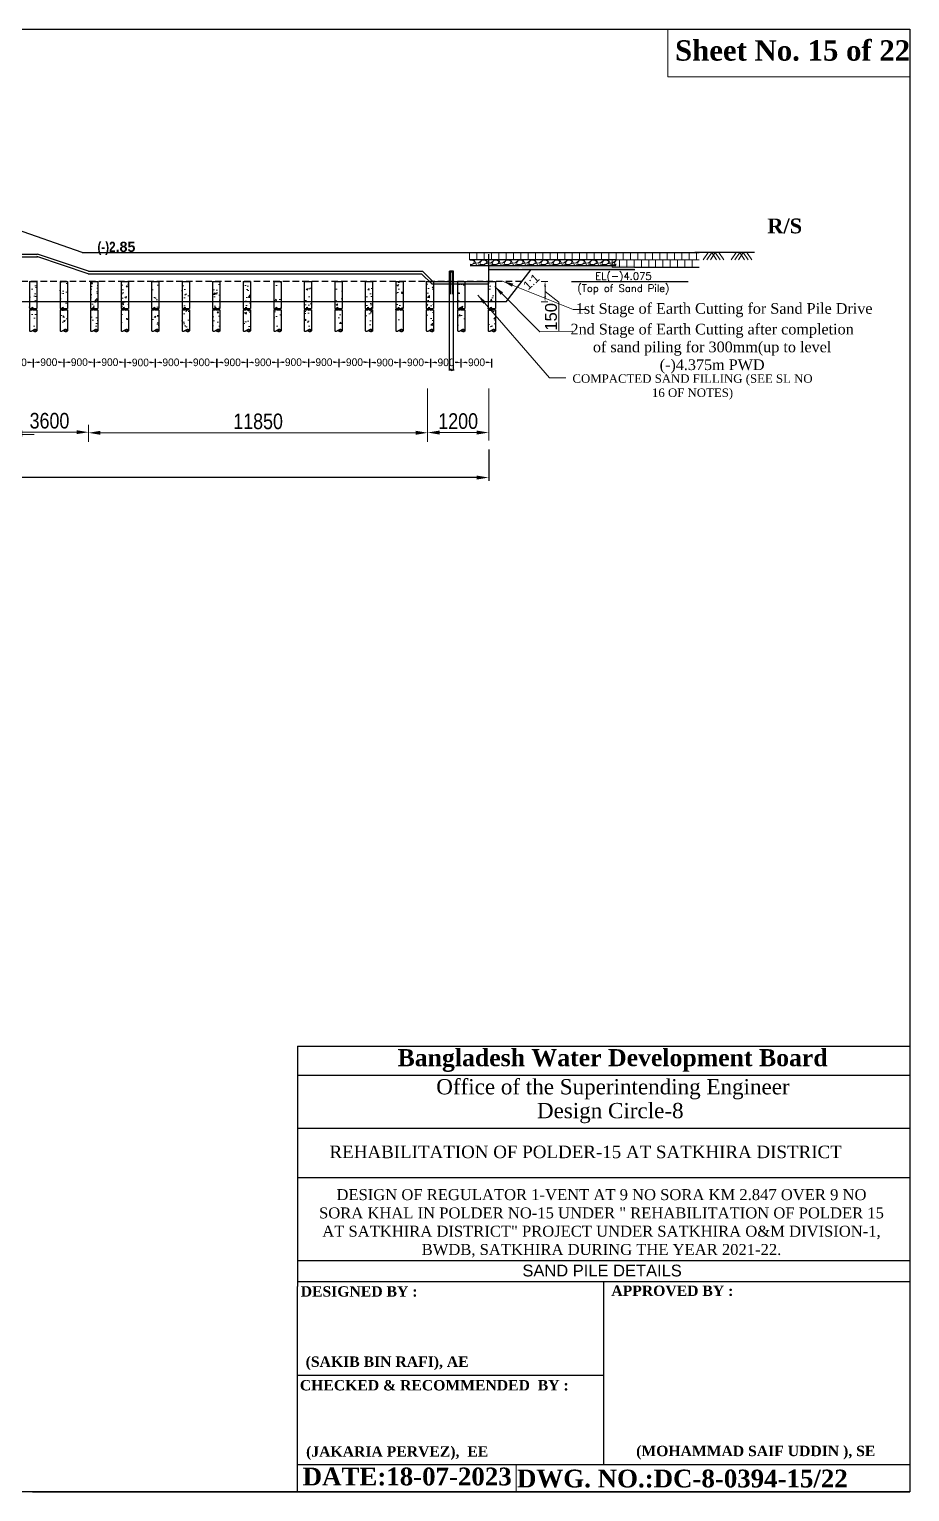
# Model space of a CAD drawing. Extents: x -426260 to 2055400, y -4304674 to -305611.
# Drawn here: x 956921 to 982882, y -1931302 to -1888158 of the extents above; entities that cross this region are included whole.
import ezdxf

# ---------------------------------------------------------------- set-up
doc = ezdxf.new("R2010")
doc.units = 0
doc.header["$LTSCALE"] = 300
doc.header["$MEASUREMENT"] = 0
doc.header["$PDMODE"] = 3
doc.linetypes.add('DASHED2', pattern=[9.525, 6.35, -3.175])
doc.layers.get('0').update_dxf_attribs({"linetype": 'CONTINUOUS'})
doc.layers.get('DEFPOINTS').update_dxf_attribs({"linetype": 'CONTINUOUS'})
for name, color, linetype, lineweight in [('Dim', 7, 'CONTINUOUS', 9), ('Dimension', 8, 'CONTINUOUS', 18), ('HATCH', 252, 'CONTINUOUS', 5), ('Left Bank Profile', 7, 'CONTINUOUS', 25), ('line2', 3, 'CONTINUOUS', 30)]:
    doc.layers.add(name, color=color, linetype=linetype, lineweight=lineweight)
for name, color, linetype in [('LINE', 7, 'CONTINUOUS'), ('P1', 7, 'CONTINUOUS'), ('TEXT', 10, 'CONTINUOUS')]:
    doc.layers.add(name, color=color, linetype=linetype)
doc.styles.add('1-2', font='arial.ttf')
doc.styles.add('Arial', font='arial.ttf')
doc.styles.add('BIG', font='ROMANT.SHX')
doc.styles.add('dimText', font='ARIALN.TTF')
doc.styles.add('text', font='ARIALN.TTF', dxfattribs={"height": 1.6})
doc.dimstyles.new('3', dxfattribs={"dimtxt": 225, "dimasz": 350, "dimexe": 100, "dimexo": 25, "dimgap": 9, "dimtad": 0, "dimdec": 0, "dimzin": 0, "dimdsep": 46, "dimtxsty": 'Standard', "dimcen": 0, "dimclrd": 5, "dimclre": 6, "dimclrt": 256, "dimadec": 0, "dimazin": 0, "dimtfac": 1, "dimtdec": 0, "dimtofl": 0, "dimtmove": 2, "dimatfit": 3, "dimfxl": 1, "dimtolj": 1, "dimtzin": 0, "dimarcsym": 0})
doc.dimstyles.new('dim_230', dxfattribs={"dimtxt": 460, "dimasz": 460, "dimexe": 230, "dimexo": 100, "dimgap": 100, "dimtad": 1, "dimdec": 0, "dimzin": 0, "dimdsep": 46, "dimtxsty": 'dimText', "dimcen": 0.09, "dimclrd": 256, "dimclre": 256, "dimclrt": 7, "dimadec": 0, "dimazin": 0, "dimtfac": 1, "dimtdec": 0, "dimtofl": 0, "dimtmove": 0, "dimatfit": 3, "dimfxl": 1, "dimtolj": 1, "dimtzin": 0, "dimlwd": -1, "dimlwe": -1, "dimarcsym": 0})

# ---------------------------------------------------------------- blocks, each defined once
blk = doc.blocks.new('*D1411')
at = {"layer": 'DEFPOINTS', "color": 0, "ltscale": 500, "transparency": 16777216}
for p in [(956347, -1899525), (956367, -1899525), (956367, -1900115)]:
    blk.add_point(p, dxfattribs=at)
at = {"layer": 'Dim', "ltscale": 500, "transparency": 16777216}
for p, q in [((956347, -1899625), (956347, -1900345)), ((956367, -1899625), (956367, -1900345)), ((955997, -1900115), (955647, -1900115)), ((956717, -1900115), (957067, -1900115))]:
    blk.add_line(p, q, dxfattribs=at)
for points in [[(955997, -1900057), (955997, -1900173), (956347, -1900115)], [(956717, -1900057), (956717, -1900173), (956367, -1900115)]]:
    blk.add_solid(points, dxfattribs=at)
at = {"layer": 'Dim', "color": 7, "ltscale": 500, "transparency": 16777216, "insert": (955407, -1900098), "char_height": 460, "attachment_point": 5, "style": 'dimText'}
blk.add_mtext('\\A1;20', dxfattribs=at)
blk = doc.blocks.new('*D1412')
at = {"layer": 'DEFPOINTS', "color": 0, "ltscale": 500, "transparency": 16777216}
for p in [(968667, -1898652), (970467, -1898652), (970467, -1900055)]:
    blk.add_point(p, dxfattribs=at)
at = {"layer": 'Dim', "ltscale": 500, "transparency": 16777216}
for p, q in [((968667, -1898752), (968667, -1900285)), ((970467, -1898752), (970467, -1900285)), ((969017, -1900055), (970117, -1900055))]:
    blk.add_line(p, q, dxfattribs=at)
for points in [[(969017, -1899997), (969017, -1900113), (968667, -1900055)], [(970117, -1899997), (970117, -1900113), (970467, -1900055)]]:
    blk.add_solid(points, dxfattribs=at)
at = {"layer": 'Dim', "color": 7, "ltscale": 500, "transparency": 16777216, "insert": (969567, -1899720), "char_height": 460, "attachment_point": 5, "style": 'dimText'}
blk.add_mtext('\\A1;1200', dxfattribs=at)
blk = doc.blocks.new('pile-X')
at = {"layer": 'Dim', "ltscale": 50}
h = blk.add_hatch(dxfattribs=at)
h.set_pattern_fill('AR-CONC', color=8, scale=100, style=0)
h.set_pattern_definition([(50, (-3010845.5, 571089.3), (717.26018, -62.75213), [75, -825]), (355, (-3010845.5, 571089.3), (-138.75133, 752.19213), [60, -660]), (100.4514, (-3010785.7, 571084.1), (578.50938, 689.43954), [63.74019, -701.14211]), (46.1842, (-3010845.5, 571289.3), (1067.24105, -165.51901), [112.5, -1237.5]), (96.6356, (-3010756.5, 571275.5), (934.6627, 974.11787), [95.6103, -1051.713]), (351.1842, (-3010845.5, 571289.3), (934.66195, 974.1186), [90, -990]), (21, (-3010745.5, 571239.3), (596.90705, -402.61889), [75, -825]), (326, (-3010745.5, 571239.3), (243.31533, 725.15005), [60, -660]), (71.4514, (-3010695.7, 571205.75), (840.22263, 322.5305), [63.74019, -701.14211]), (37.5, (-3010845.48, 571089.3), (12.159855, 332.893854), [0, -652, 0, -670, 0, -662.5]), (7.5, (-3010845.48, 571089.3), (263.069537, 394.41171), [0, -382, 0, -637, 0, -252.5]), (327.5, (-3011068.48, 571089.3), (533.822436, -22.554872), [0, -250, 0, -780, 0, -1035]), (317.5, (-3011168.48, 571089.3), (583.18617, 100.10498), [0, -325, 0, -518, 0, -735])])
h.paths.add_polyline_path([(-150, -1863), (-44, -1863), (-44, -1814), (22, -1903), (22, -1862), (150, -1862), (150, 0), (-150, 0)])
at = {"layer": 'P1', "ltscale": 50}
for points in [[(-150, 0), (-150, -1112)], [(-150, 0), (150, 0)], [(150, 0), (150, -1112)], [(-150, -1112), (-44, -1112), (-44, -1064), (22, -1152), (22, -1112), (150, -1112)], [(-150, -1161), (-29, -1161), (-29, -1113), (38, -1201), (38, -1161), (150, -1161)], [(-150, -1161), (-150, -2029)], [(150, -1161), (150, -2011)]]:
    blk.add_lwpolyline(points, dxfattribs=at)
blk.add_spline([(-150, -2029), (-115, -2047), (-72, -2042), (-23, -2010), (15, -1981), (67, -1965), (106, -1968), (132, -1982), (144, -1997), (150, -2011), (150, -2024), (123, -2061), (73, -2067), (38, -2051), (10, -2031), (-18, -2023), (-51, -2031)], degree=3, dxfattribs=at)
blk = doc.blocks.new('*D1413')
at = {"layer": 'DEFPOINTS', "color": 0, "transparency": 16777216}
for p in [(969659, -1898158), (970559, -1897985), (970559, -1898158)]:
    blk.add_point(p, dxfattribs=at)
at = {"layer": 'LINE', "color": 6, "lineweight": -2, "transparency": 16777216}
for p, q in [((969659, -1898133), (969659, -1897885)), ((970559, -1898133), (970559, -1897885))]:
    blk.add_line(p, q, dxfattribs=at)
at = {"layer": 'LINE', "color": 5, "lineweight": -2, "transparency": 16777216}
for p, q in [((969809, -1897985), (969837, -1897985)), ((970409, -1897985), (970380, -1897985))]:
    blk.add_line(p, q, dxfattribs=at)
at = {"layer": 'LINE', "color": 5, "transparency": 16777216}
for points in [[(969809, -1897960), (969809, -1898010), (969659, -1897985)], [(970409, -1897960), (970409, -1898010), (970559, -1897985)]]:
    blk.add_solid(points, dxfattribs=at)
at = {"layer": 'LINE', "transparency": 16777216, "insert": (970109, -1897985), "char_height": 225, "attachment_point": 5}
blk.add_mtext('\\A1;900', dxfattribs=at)
blk = doc.blocks.new('*D1417')
at = {"layer": 'DEFPOINTS', "color": 0, "ltscale": 500, "transparency": 16777216}
for p in [(956367, -1900031), (958667, -1900031), (958667, -1900044)]:
    blk.add_point(p, dxfattribs=at)
at = {"layer": 'Dim', "ltscale": 500, "transparency": 16777216}
for p, q in [((956717, -1900044), (958317, -1900044)), ((956367, -1900131), (956367, -1900274)), ((958667, -1900131), (958667, -1900274))]:
    blk.add_line(p, q, dxfattribs=at)
for points in [[(956717, -1899986), (956717, -1900102), (956367, -1900044)], [(958317, -1899986), (958317, -1900102), (958667, -1900044)]]:
    blk.add_solid(points, dxfattribs=at)
at = {"layer": 'Dim', "color": 7, "ltscale": 500, "transparency": 16777216, "insert": (957517, -1899709), "char_height": 460, "attachment_point": 5, "style": 'dimText'}
blk.add_mtext('\\A1;3600', dxfattribs=at)
blk = doc.blocks.new('*D1418')
at = {"layer": 'DEFPOINTS', "color": 0, "ltscale": 500, "transparency": 16777216}
for p in [(968667, -1900062), (958667, -1900427), (968667, -1900427)]:
    blk.add_point(p, dxfattribs=at)
at = {"layer": 'Dim', "ltscale": 500, "transparency": 16777216}
for p, q in [((958667, -1900327), (958667, -1899832)), ((959017, -1900062), (968317, -1900062)), ((968667, -1900327), (968667, -1899832))]:
    blk.add_line(p, q, dxfattribs=at)
for points in [[(959017, -1900004), (959017, -1900121), (958667, -1900062)], [(968317, -1900004), (968317, -1900121), (968667, -1900062)]]:
    blk.add_solid(points, dxfattribs=at)
at = {"layer": 'Dim', "color": 7, "ltscale": 500, "transparency": 16777216, "insert": (963667, -1899728), "char_height": 460, "attachment_point": 5, "style": 'dimText'}
blk.add_mtext('\\A1;11850', dxfattribs=at)
blk = doc.blocks.new('*D1443')
at = {"layer": 'DEFPOINTS', "color": 0, "transparency": 16777216}
for p in [(961547, -1898158), (962447, -1897985), (962447, -1898158)]:
    blk.add_point(p, dxfattribs=at)
at = {"layer": 'LINE', "color": 6, "lineweight": -2, "transparency": 16777216}
for p, q in [((961547, -1898133), (961547, -1897885)), ((962447, -1898133), (962447, -1897885))]:
    blk.add_line(p, q, dxfattribs=at)
at = {"layer": 'LINE', "color": 5, "lineweight": -2, "transparency": 16777216}
for p, q in [((961697, -1897985), (961726, -1897985)), ((962297, -1897985), (962269, -1897985))]:
    blk.add_line(p, q, dxfattribs=at)
at = {"layer": 'LINE', "color": 5, "transparency": 16777216}
for points in [[(961697, -1897960), (961697, -1898010), (961547, -1897985)], [(962297, -1897960), (962297, -1898010), (962447, -1897985)]]:
    blk.add_solid(points, dxfattribs=at)
at = {"layer": 'LINE', "transparency": 16777216, "insert": (961997, -1897985), "char_height": 225, "attachment_point": 5}
blk.add_mtext('\\A1;900', dxfattribs=at)
blk = doc.blocks.new('*D1444')
at = {"layer": 'DEFPOINTS', "color": 0, "transparency": 16777216}
for p in [(960647, -1897985), (960647, -1898158), (961547, -1898158)]:
    blk.add_point(p, dxfattribs=at)
at = {"layer": 'LINE', "color": 6, "lineweight": -2, "transparency": 16777216}
for p, q in [((960647, -1898133), (960647, -1897885)), ((961547, -1898133), (961547, -1897885))]:
    blk.add_line(p, q, dxfattribs=at)
at = {"layer": 'LINE', "color": 5, "lineweight": -2, "transparency": 16777216}
for p, q in [((960797, -1897985), (960826, -1897985)), ((961397, -1897985), (961369, -1897985))]:
    blk.add_line(p, q, dxfattribs=at)
at = {"layer": 'LINE', "color": 5, "transparency": 16777216}
for points in [[(960797, -1897960), (960797, -1898010), (960647, -1897985)], [(961397, -1897960), (961397, -1898010), (961547, -1897985)]]:
    blk.add_solid(points, dxfattribs=at)
at = {"layer": 'LINE', "transparency": 16777216, "insert": (961097, -1897985), "char_height": 225, "attachment_point": 5}
blk.add_mtext('\\A1;900', dxfattribs=at)
blk = doc.blocks.new('*D1445')
at = {"layer": 'DEFPOINTS', "color": 0, "transparency": 16777216}
for p in [(959747, -1897989), (959747, -1898162), (960647, -1898162)]:
    blk.add_point(p, dxfattribs=at)
at = {"layer": 'LINE', "color": 6, "lineweight": -2, "transparency": 16777216}
for p, q in [((959747, -1898137), (959747, -1897889)), ((960647, -1898137), (960647, -1897889))]:
    blk.add_line(p, q, dxfattribs=at)
at = {"layer": 'LINE', "color": 5, "lineweight": -2, "transparency": 16777216}
for p, q in [((959897, -1897989), (959926, -1897989)), ((960497, -1897989), (960469, -1897989))]:
    blk.add_line(p, q, dxfattribs=at)
at = {"layer": 'LINE', "color": 5, "transparency": 16777216}
for points in [[(959897, -1897964), (959897, -1898014), (959747, -1897989)], [(960497, -1897964), (960497, -1898014), (960647, -1897989)]]:
    blk.add_solid(points, dxfattribs=at)
at = {"layer": 'LINE', "transparency": 16777216, "insert": (960197, -1897989), "char_height": 225, "attachment_point": 5}
blk.add_mtext('\\A1;900', dxfattribs=at)
blk = doc.blocks.new('*D1446')
at = {"layer": 'DEFPOINTS', "color": 0, "transparency": 16777216}
for p in [(958847, -1897981), (958847, -1898153), (959747, -1898153)]:
    blk.add_point(p, dxfattribs=at)
at = {"layer": 'LINE', "color": 6, "lineweight": -2, "transparency": 16777216}
for p, q in [((958847, -1898128), (958847, -1897881)), ((959747, -1898128), (959747, -1897881))]:
    blk.add_line(p, q, dxfattribs=at)
at = {"layer": 'LINE', "color": 5, "lineweight": -2, "transparency": 16777216}
for p, q in [((958997, -1897981), (959026, -1897981)), ((959597, -1897981), (959569, -1897981))]:
    blk.add_line(p, q, dxfattribs=at)
at = {"layer": 'LINE', "color": 5, "transparency": 16777216}
for points in [[(958997, -1897956), (958997, -1898006), (958847, -1897981)], [(959597, -1897956), (959597, -1898006), (959747, -1897981)]]:
    blk.add_solid(points, dxfattribs=at)
at = {"layer": 'LINE', "transparency": 16777216, "insert": (959297, -1897981), "char_height": 225, "attachment_point": 5}
blk.add_mtext('\\A1;900', dxfattribs=at)
blk = doc.blocks.new('*D1447')
at = {"layer": 'DEFPOINTS', "color": 0, "transparency": 16777216}
for p in [(957947, -1897981), (957947, -1898153), (958847, -1898153)]:
    blk.add_point(p, dxfattribs=at)
at = {"layer": 'LINE', "color": 6, "lineweight": -2, "transparency": 16777216}
for p, q in [((957947, -1898128), (957947, -1897881)), ((958847, -1898128), (958847, -1897881))]:
    blk.add_line(p, q, dxfattribs=at)
at = {"layer": 'LINE', "color": 5, "lineweight": -2, "transparency": 16777216}
for p, q in [((958097, -1897981), (958126, -1897981)), ((958697, -1897981), (958669, -1897981))]:
    blk.add_line(p, q, dxfattribs=at)
at = {"layer": 'LINE', "color": 5, "transparency": 16777216}
for points in [[(958097, -1897956), (958097, -1898006), (957947, -1897981)], [(958697, -1897956), (958697, -1898006), (958847, -1897981)]]:
    blk.add_solid(points, dxfattribs=at)
at = {"layer": 'LINE', "transparency": 16777216, "insert": (958397, -1897981), "char_height": 225, "attachment_point": 5}
blk.add_mtext('\\A1;900', dxfattribs=at)
blk = doc.blocks.new('*D1448')
at = {"layer": 'DEFPOINTS', "color": 0, "transparency": 16777216}
for p in [(956147, -1897985), (956147, -1898158), (957047, -1898158)]:
    blk.add_point(p, dxfattribs=at)
at = {"layer": 'LINE', "color": 6, "lineweight": -2, "transparency": 16777216}
for p, q in [((956147, -1898133), (956147, -1897885)), ((957047, -1898133), (957047, -1897885))]:
    blk.add_line(p, q, dxfattribs=at)
at = {"layer": 'LINE', "color": 5, "lineweight": -2, "transparency": 16777216}
for p, q in [((956297, -1897985), (956326, -1897985)), ((956897, -1897985), (956869, -1897985))]:
    blk.add_line(p, q, dxfattribs=at)
at = {"layer": 'LINE', "color": 5, "transparency": 16777216}
for points in [[(956297, -1897960), (956297, -1898010), (956147, -1897985)], [(956897, -1897960), (956897, -1898010), (957047, -1897985)]]:
    blk.add_solid(points, dxfattribs=at)
at = {"layer": 'LINE', "transparency": 16777216, "insert": (956597, -1897985), "char_height": 225, "attachment_point": 5}
blk.add_mtext('\\A1;900', dxfattribs=at)
blk = doc.blocks.new('*D1449')
at = {"layer": 'DEFPOINTS', "color": 0, "transparency": 16777216}
for p in [(957047, -1897981), (957047, -1898153), (957947, -1898153)]:
    blk.add_point(p, dxfattribs=at)
at = {"layer": 'LINE', "color": 6, "lineweight": -2, "transparency": 16777216}
for p, q in [((957047, -1898128), (957047, -1897881)), ((957947, -1898128), (957947, -1897881))]:
    blk.add_line(p, q, dxfattribs=at)
at = {"layer": 'LINE', "color": 5, "lineweight": -2, "transparency": 16777216}
for p, q in [((957197, -1897981), (957226, -1897981)), ((957797, -1897981), (957769, -1897981))]:
    blk.add_line(p, q, dxfattribs=at)
at = {"layer": 'LINE', "color": 5, "transparency": 16777216}
for points in [[(957197, -1897956), (957197, -1898006), (957047, -1897981)], [(957797, -1897956), (957797, -1898006), (957947, -1897981)]]:
    blk.add_solid(points, dxfattribs=at)
at = {"layer": 'LINE', "transparency": 16777216, "insert": (957497, -1897981), "char_height": 225, "attachment_point": 5}
blk.add_mtext('\\A1;900', dxfattribs=at)
blk = doc.blocks.new('*D1451')
at = {"layer": 'DEFPOINTS', "color": 0, "transparency": 16777216}
for p in [(968759, -1898158), (969659, -1897985), (969659, -1898158)]:
    blk.add_point(p, dxfattribs=at)
at = {"layer": 'LINE', "color": 6, "lineweight": -2, "transparency": 16777216}
for p, q in [((968759, -1898133), (968759, -1897885)), ((969659, -1898133), (969659, -1897885))]:
    blk.add_line(p, q, dxfattribs=at)
at = {"layer": 'LINE', "color": 5, "lineweight": -2, "transparency": 16777216}
for p, q in [((968909, -1897985), (968937, -1897985)), ((969509, -1897985), (969480, -1897985))]:
    blk.add_line(p, q, dxfattribs=at)
at = {"layer": 'LINE', "color": 5, "transparency": 16777216}
for points in [[(968909, -1897960), (968909, -1898010), (968759, -1897985)], [(969509, -1897960), (969509, -1898010), (969659, -1897985)]]:
    blk.add_solid(points, dxfattribs=at)
at = {"layer": 'LINE', "transparency": 16777216, "insert": (969209, -1897985), "char_height": 225, "attachment_point": 5}
blk.add_mtext('\\A1;900', dxfattribs=at)
blk = doc.blocks.new('*D1452')
at = {"layer": 'DEFPOINTS', "color": 0, "transparency": 16777216}
for p in [(967859, -1897985), (967859, -1898158), (968759, -1898158)]:
    blk.add_point(p, dxfattribs=at)
at = {"layer": 'LINE', "color": 6, "lineweight": -2, "transparency": 16777216}
for p, q in [((967859, -1898133), (967859, -1897885)), ((968759, -1898133), (968759, -1897885))]:
    blk.add_line(p, q, dxfattribs=at)
at = {"layer": 'LINE', "color": 5, "lineweight": -2, "transparency": 16777216}
for p, q in [((968009, -1897985), (968037, -1897985)), ((968609, -1897985), (968580, -1897985))]:
    blk.add_line(p, q, dxfattribs=at)
at = {"layer": 'LINE', "color": 5, "transparency": 16777216}
for points in [[(968009, -1897960), (968009, -1898010), (967859, -1897985)], [(968609, -1897960), (968609, -1898010), (968759, -1897985)]]:
    blk.add_solid(points, dxfattribs=at)
at = {"layer": 'LINE', "transparency": 16777216, "insert": (968309, -1897985), "char_height": 225, "attachment_point": 5}
blk.add_mtext('\\A1;900', dxfattribs=at)
blk = doc.blocks.new('*D1453')
at = {"layer": 'DEFPOINTS', "color": 0, "transparency": 16777216}
for p in [(966959, -1897989), (966959, -1898162), (967859, -1898162)]:
    blk.add_point(p, dxfattribs=at)
at = {"layer": 'LINE', "color": 6, "lineweight": -2, "transparency": 16777216}
for p, q in [((966959, -1898137), (966959, -1897889)), ((967859, -1898137), (967859, -1897889))]:
    blk.add_line(p, q, dxfattribs=at)
at = {"layer": 'LINE', "color": 5, "lineweight": -2, "transparency": 16777216}
for p, q in [((967109, -1897989), (967137, -1897989)), ((967709, -1897989), (967680, -1897989))]:
    blk.add_line(p, q, dxfattribs=at)
at = {"layer": 'LINE', "color": 5, "transparency": 16777216}
for points in [[(967109, -1897964), (967109, -1898014), (966959, -1897989)], [(967709, -1897964), (967709, -1898014), (967859, -1897989)]]:
    blk.add_solid(points, dxfattribs=at)
at = {"layer": 'LINE', "transparency": 16777216, "insert": (967409, -1897989), "char_height": 225, "attachment_point": 5}
blk.add_mtext('\\A1;900', dxfattribs=at)
blk = doc.blocks.new('*D1454')
at = {"layer": 'DEFPOINTS', "color": 0, "transparency": 16777216}
for p in [(966059, -1897981), (966059, -1898153), (966959, -1898153)]:
    blk.add_point(p, dxfattribs=at)
at = {"layer": 'LINE', "color": 6, "lineweight": -2, "transparency": 16777216}
for p, q in [((966059, -1898128), (966059, -1897881)), ((966959, -1898128), (966959, -1897881))]:
    blk.add_line(p, q, dxfattribs=at)
at = {"layer": 'LINE', "color": 5, "lineweight": -2, "transparency": 16777216}
for p, q in [((966209, -1897981), (966237, -1897981)), ((966809, -1897981), (966780, -1897981))]:
    blk.add_line(p, q, dxfattribs=at)
at = {"layer": 'LINE', "color": 5, "transparency": 16777216}
for points in [[(966209, -1897956), (966209, -1898006), (966059, -1897981)], [(966809, -1897956), (966809, -1898006), (966959, -1897981)]]:
    blk.add_solid(points, dxfattribs=at)
at = {"layer": 'LINE', "transparency": 16777216, "insert": (966509, -1897981), "char_height": 225, "attachment_point": 5}
blk.add_mtext('\\A1;900', dxfattribs=at)
blk = doc.blocks.new('*D1455')
at = {"layer": 'DEFPOINTS', "color": 0, "transparency": 16777216}
for p in [(965159, -1897981), (965159, -1898153), (966059, -1898153)]:
    blk.add_point(p, dxfattribs=at)
at = {"layer": 'LINE', "color": 6, "lineweight": -2, "transparency": 16777216}
for p, q in [((965159, -1898128), (965159, -1897881)), ((966059, -1898128), (966059, -1897881))]:
    blk.add_line(p, q, dxfattribs=at)
at = {"layer": 'LINE', "color": 5, "lineweight": -2, "transparency": 16777216}
for p, q in [((965309, -1897981), (965337, -1897981)), ((965909, -1897981), (965880, -1897981))]:
    blk.add_line(p, q, dxfattribs=at)
at = {"layer": 'LINE', "color": 5, "transparency": 16777216}
for points in [[(965309, -1897956), (965309, -1898006), (965159, -1897981)], [(965909, -1897956), (965909, -1898006), (966059, -1897981)]]:
    blk.add_solid(points, dxfattribs=at)
at = {"layer": 'LINE', "transparency": 16777216, "insert": (965609, -1897981), "char_height": 225, "attachment_point": 5}
blk.add_mtext('\\A1;900', dxfattribs=at)
blk = doc.blocks.new('*D1456')
at = {"layer": 'DEFPOINTS', "color": 0, "transparency": 16777216}
for p in [(963359, -1897985), (963359, -1898158), (964259, -1898158)]:
    blk.add_point(p, dxfattribs=at)
at = {"layer": 'LINE', "color": 6, "lineweight": -2, "transparency": 16777216}
for p, q in [((963359, -1898133), (963359, -1897885)), ((964259, -1898133), (964259, -1897885))]:
    blk.add_line(p, q, dxfattribs=at)
at = {"layer": 'LINE', "color": 5, "lineweight": -2, "transparency": 16777216}
for p, q in [((963509, -1897985), (963537, -1897985)), ((964109, -1897985), (964080, -1897985))]:
    blk.add_line(p, q, dxfattribs=at)
at = {"layer": 'LINE', "color": 5, "transparency": 16777216}
for points in [[(963509, -1897960), (963509, -1898010), (963359, -1897985)], [(964109, -1897960), (964109, -1898010), (964259, -1897985)]]:
    blk.add_solid(points, dxfattribs=at)
at = {"layer": 'LINE', "transparency": 16777216, "insert": (963809, -1897985), "char_height": 225, "attachment_point": 5}
blk.add_mtext('\\A1;900', dxfattribs=at)
blk = doc.blocks.new('*D1457')
at = {"layer": 'DEFPOINTS', "color": 0, "transparency": 16777216}
for p in [(964259, -1897981), (964259, -1898153), (965159, -1898153)]:
    blk.add_point(p, dxfattribs=at)
at = {"layer": 'LINE', "color": 6, "lineweight": -2, "transparency": 16777216}
for p, q in [((964259, -1898128), (964259, -1897881)), ((965159, -1898128), (965159, -1897881))]:
    blk.add_line(p, q, dxfattribs=at)
at = {"layer": 'LINE', "color": 5, "lineweight": -2, "transparency": 16777216}
for p, q in [((964409, -1897981), (964437, -1897981)), ((965009, -1897981), (964980, -1897981))]:
    blk.add_line(p, q, dxfattribs=at)
at = {"layer": 'LINE', "color": 5, "transparency": 16777216}
for points in [[(964409, -1897956), (964409, -1898006), (964259, -1897981)], [(965009, -1897956), (965009, -1898006), (965159, -1897981)]]:
    blk.add_solid(points, dxfattribs=at)
at = {"layer": 'LINE', "transparency": 16777216, "insert": (964709, -1897981), "char_height": 225, "attachment_point": 5}
blk.add_mtext('\\A1;900', dxfattribs=at)
blk = doc.blocks.new('*D1458')
at = {"layer": 'DEFPOINTS', "color": 0, "transparency": 16777216}
for p in [(962459, -1898158), (963359, -1897985), (963359, -1898158)]:
    blk.add_point(p, dxfattribs=at)
at = {"layer": 'LINE', "color": 6, "lineweight": -2, "transparency": 16777216}
for p, q in [((962459, -1898133), (962459, -1897885)), ((963359, -1898133), (963359, -1897885))]:
    blk.add_line(p, q, dxfattribs=at)
at = {"layer": 'LINE', "color": 5, "lineweight": -2, "transparency": 16777216}
for p, q in [((962609, -1897985), (962637, -1897985)), ((963209, -1897985), (963180, -1897985))]:
    blk.add_line(p, q, dxfattribs=at)
at = {"layer": 'LINE', "color": 5, "transparency": 16777216}
for points in [[(962609, -1897960), (962609, -1898010), (962459, -1897985)], [(963209, -1897960), (963209, -1898010), (963359, -1897985)]]:
    blk.add_solid(points, dxfattribs=at)
at = {"layer": 'LINE', "transparency": 16777216, "insert": (962909, -1897985), "char_height": 225, "attachment_point": 5}
blk.add_mtext('\\A1;900', dxfattribs=at)

msp = doc.modelspace()

# ---------------------------------------------------------------- hatches: boundary and pattern name
at = {"layer": 'Dim', "ltscale": 500}
h = msp.add_hatch(dxfattribs=at)
h.set_pattern_fill('GRAVEL', color=8, scale=360)
h.set_pattern_definition([(228.012788, (916668.043, -1932217.344), (-2880, -3240), [48.433, -4794.8717]), (184.96974, (916635.643, -1932253.344), (4320, 360), [83.1125, -8228.1329]), (132.510447, (916552.843, -1932260.544), (3600, -3960), [58.6037, -5801.7717]), (267.27369, (916412.443, -1932350.544), (360, 7200), [75.6857, -7492.8809]), (292.833654, (916408.843, -1932426.144), (-1800, 4320), [74.2158, -7347.3743]), (357.27369, (916437.643, -1932494.544), (-7200, 360), [75.6857, -7492.8809]), (37.69424, (916513.243, -1932498.144), (-4680, -3600), [100.0904, -9908.9455]), (72.255328, (916592.443, -1932436.944), (2520, 7920), [94.4957, -9355.0757]), (121.429566, (916621.243, -1932346.944), (-2880, 4680), [75.942, -7518.2663]), (175.23636, (916581.643, -1932282.144), (3960, -360), [86.6995, -4248.2745]), (222.397438, (916495.243, -1932274.944), (-4320, -3960), [112.1213, -11100.015]), (138.814075, (916768.843, -1932354.144), (-2520, 2160), [38.2684, -3788.5841]), (171.469234, (916740.043, -1932328.944), (4680, -720), [72.8053, -7207.7441]), (225, (916668.04, -1932318.14), (-4e-14, -360), [50.9116, -458.2053]), (203.19859, (916642.843, -1932274.944), (1800, 720), [27.4169, -2714.2614]), (291.80141, (916617.64, -1932285.744), (-360, 1080), [38.773, -1899.8863]), (30.96376, (916632.043, -1932321.744), (1080, 720), [62.9744, -2036.1682]), (161.56505, (916686.04, -1932289.34), (720, -360), [45.5368, -1092.8832]), (16.38954, (916408.843, -1932285.744), (3600, 1080), [63.792, -6315.4243]), (70.346176, (916470.043, -1932267.744), (-1440, -3960), [53.518, -5298.2668]), (293.19859, (916686.043, -1932217.344), (-720, 1800), [54.8334, -2686.845]), (343.61046, (916707.643, -1932267.744), (-3600, 1080), [63.792, -6315.4243]), (339.443955, (916408.843, -1932508.944), (-1800, 720), [61.5168, -3014.3245]), (294.77514, (916466.443, -1932530.544), (-1800, 3960), [51.544, -5102.8715]), (66.80141, (916689.643, -1932577.344), (720, 1800), [54.8334, -2686.845]), (17.354025, (916711.243, -1932526.944), (-4680, -1440), [60.3472, -5974.3525]), (69.443955, (916513.243, -1932577.344), (-720, -1800), [30.7584, -3045.083]), (101.30993, (916668.04, -1932577.344), (-360, 1440), [18.3564, -1817.2906]), (165.96376, (916664.44, -1932559.34), (1080, -360), [74.2158, -1410.1022]), (186.009006, (916592.443, -1932541.344), (3600, 360), [68.778, -6809.0123]), (303.69007, (916632.04, -1932354.14), (-360, 720), [51.92, -1246.0785]), (353.157227, (916660.843, -1932397.344), (6120, -720), [90.6458, -8973.9225]), (60.945396, (916750.843, -1932408.144), (-1440, -2520), [37.0642, -3669.3627]), (90, (916768.84, -1932375.74), (-360, 360), [21.6, -338.4]), (120.256437, (916585.243, -1932530.544), (1440, -2520), [50.0126, -4951.2672]), (48.012788, (916560.043, -1932487.344), (2880, 3240), [96.866, -4746.4387]), (0, (916624.84, -1932415.34), (360, 360), [93.6, -266.4]), (325.304846, (916718.443, -1932415.344), (3600, -2520), [56.921, -5635.1787]), (254.0546, (916765.243, -1932447.744), (-360, -1440), [52.4167, -2568.4228]), (207.645975, (916750.843, -1932498.144), (-6840, -3600), [85.3434, -8449.0107]), (175.426079, (916675.243, -1932537.744), (-4680, 360), [90.2876, -8938.4664])])
h.paths.add_polyline_path([(969916.9, -1894962.3), (969917.1, -1895130.9), (974222.4, -1895130.9), (974222.4, -1894962), (972963, -1894962), (972747, -1894962), (972531, -1894962), (972315, -1894962)])
h = msp.add_hatch(dxfattribs=at)
h.set_pattern_fill('AR-SAND', color=8, scale=43.2)
h.set_pattern_definition([(37.5, (705688.934, -1965171.04), (-2.721313, 83.238787), [0, -65.664, 0, -73.44, 0, -70.2]), (7.5, (705688.93, -1965171.04), (76.454354, 121.91671), [0, -35.424, 0, -59.184, 0, -22.68]), (327.5, (705635.8, -1965171.04), (134.530928, 0.244471), [0, -21.6, 0, -77.76, 0, -101.52]), (317.5, (705635.8, -1965171.04), (129.86467, 37.915584), [0, -10.8, 0, -50.976, 0, -58.32])])
h.paths.add_polyline_path([(973101.4, -1895130.9), (972239.8, -1895130.9), (972239.8, -1895181.7), (972239.8, -1895249.9), (973101.4, -1895249.8)])
h.paths.add_polyline_path([(974772.4, -1895130.9), (973101.4, -1895130.9), (973101.4, -1895249.8), (974630.9, -1895249.8), (974630.9, -1895249.8), (974772.4, -1895249.8)])
edge = h.paths.add_edge_path()
edge.add_line((970467, -1895132.4), (970467.1, -1895250))
edge.add_line((970467.1, -1895250), (971391.9, -1895249.9))
edge.add_arc((971406.7, -1895217), 36, 90, 245.82124, ccw=False)
edge.add_arc((971406.7, -1895217), 36, -65.82094, 90, ccw=False)
edge.add_line((971421.4, -1895249.9), (972239.8, -1895249.9))
edge.add_line((972239.8, -1895249.9), (972239.8, -1895181.7))
edge.add_line((972239.8, -1895181.7), (972239.8, -1895130.9))
edge.add_line((972239.8, -1895130.9), (970467, -1895132.4))
h.paths.add_polyline_path([(970467.3, -1895249.9), (970467.3, -1895214.2), (970467.2, -1895132.5), (970466.8, -1895132.5), (970466.8, -1895249.9)])
at = {"layer": 'HATCH', "ltscale": 10}
h = msp.add_hatch(dxfattribs=at)
h.set_pattern_fill('ANSI31', color=256, scale=375, angle=45, style=0)
h.set_pattern_definition([(90, (952704.63, -1886271.394), (-46.875, 7e-15), [])])
h.paths.add_polyline_path([(969306.8, -1895970.9), (969351, -1895970.9), (969351, -1895957.4), (969379.1, -1895983.4), (969379.1, -1895970.9), (969426.8, -1895970.9), (969426.8, -1895320.1), (969306.8, -1895320.1)])

# ---------------------------------------------------------------- linework, layer by layer
at = {"color": 7}
for points in [[(969916.8, -1894746), (974222.4, -1894746)], [(974221, -1894746), (976675.5, -1894745.9)], [(974222.4, -1894962), (969916.8, -1894962)]]:
    msp.add_lwpolyline(points, dxfattribs=at)
at = {"layer": 'Dim', "color": 8, "linetype": 'Continuous', "ltscale": 500}
for p, q in [((970467.3, -1895263.5), (970467.3, -1895263.5)), ((970467.3, -1895541.2), (970467.3, -1895541.2))]:
    msp.add_line(p, q, dxfattribs=at)
at = {"layer": 'Dim', "color": 5, "ltscale": 500}
for p, q in [((972017.2, -1895594.6), (972209.3, -1895594.6)), ((972129.3, -1895754.6), (972129.3, -1896034.6)), ((972129.3, -1895894.6), (972533.6, -1896204.9)), ((972012.1, -1896194.6), (972209.3, -1896194.6)), ((972533.6, -1896204.9), (972533.6, -1897078.9))]:
    msp.add_line(p, q, dxfattribs=at)
at = {"layer": 'Dim', "ltscale": 500}
for points in [[(970118.2, -1894962.2), (969902.2, -1894962.2), (969902.2, -1894746.2), (970118.3, -1894746.2)], [(970334.3, -1894962.2), (970118.3, -1894962.2), (970118.3, -1894746.2), (970334.3, -1894746.2)], [(970550.3, -1894962.2), (970334.3, -1894962.2), (970334.3, -1894746.2), (970550.3, -1894746.2)], [(970766.3, -1894962.2), (970550.3, -1894962.2), (970550.3, -1894746.2), (970766.3, -1894746.2)], [(971198.3, -1894962.2), (970982.3, -1894962.2), (970982.3, -1894746.2), (971198.3, -1894746.2)], [(971414.3, -1894962.2), (971198.3, -1894962.2), (971198.3, -1894746.2), (971414.3, -1894746.2)], [(971630.3, -1894962.2), (971414.3, -1894962.2), (971414.3, -1894746.2), (971630.3, -1894746.2)], [(971846.3, -1894962.2), (971630.3, -1894962.2), (971630.3, -1894746.2), (971846.3, -1894746.2)], [(972278.3, -1894962.1), (972062.3, -1894962.1), (972062.3, -1894746.1), (972278.3, -1894746.1)], [(972494.3, -1894962.1), (972278.3, -1894962.1), (972278.3, -1894746.1), (972494.3, -1894746.1)], [(972710.3, -1894962.1), (972494.3, -1894962.1), (972494.3, -1894746.1), (972710.4, -1894746.1)], [(972926.4, -1894962.1), (972710.4, -1894962.1), (972710.4, -1894746.1), (972926.4, -1894746.1)], [(973358.4, -1894962), (973142.4, -1894962), (973142.4, -1894746), (973358.4, -1894746)], [(973574.4, -1894962), (973358.4, -1894962), (973358.4, -1894746), (973574.4, -1894746)], [(973790.4, -1894962), (973574.4, -1894962), (973574.4, -1894746), (973790.4, -1894746)], [(974006.4, -1894962), (973790.4, -1894962), (973790.4, -1894746), (974006.4, -1894746)], [(974221, -1894962), (974437, -1894962), (974437, -1894746), (974221, -1894746)], [(974437, -1894962), (974653, -1894962), (974653, -1894746), (974437, -1894746)], [(974653, -1894962), (974869, -1894962), (974869, -1894746), (974653, -1894746)], [(974869, -1894962), (975085, -1894962), (975085, -1894746), (974869, -1894746)], [(975085, -1894962), (975301, -1894962), (975301, -1894746), (975085, -1894746)], [(975517, -1894962), (975301, -1894962), (975301, -1894746), (975517, -1894746)], [(975517, -1894962), (975733, -1894962), (975733, -1894746), (975517, -1894746)], [(975949, -1894962), (975733, -1894962), (975733, -1894746), (975949, -1894746)], [(975949, -1894962), (976165, -1894962), (976165, -1894746), (975949, -1894746)], [(976598.5, -1894962), (976382.5, -1894962), (976382.5, -1894746), (976598.5, -1894746)], [(974110.7, -1894962), (974326.7, -1894962), (974326.7, -1895178), (974110.7, -1895178)], [(974326.7, -1894962), (974542.7, -1894962), (974542.7, -1895178), (974326.7, -1895178)], [(974542.7, -1894962), (974758.7, -1894962), (974758.7, -1895178), (974542.7, -1895178)], [(974758.8, -1894962), (974974.8, -1894962), (974974.8, -1895178), (974758.7, -1895178)], [(974974.8, -1894962), (975190.8, -1894962), (975190.8, -1895178), (974974.8, -1895178)], [(975601.6, -1894962), (975385.6, -1894962), (975385.6, -1895178), (975601.6, -1895178)], [(975819, -1894962), (976035, -1894962), (976035, -1895178), (975819, -1895178)], [(976251, -1894962), (976035, -1894962), (976035, -1895178), (976251, -1895178)], [(976251, -1894962), (976467, -1894962), (976467, -1895178), (976251, -1895178)]]:
    msp.add_lwpolyline(points, close=True, dxfattribs=at)
msp.add_lwpolyline([(976675.5, -1894746), (976598.5, -1894746), (976598.5, -1894962), (976675.5, -1894962)], dxfattribs=at)
for centre, radius, start, end in [((957084.7, -1897187.7), 156.5, 67.92228, 123.22794), ((957059.4, -1896928.8), 141.5, 244.69047, 306.45975), ((957984.7, -1897187.7), 156.5, 67.92228, 123.22794), ((957959.4, -1896928.8), 141.5, 244.69047, 306.45975), ((958884.7, -1897187.7), 156.5, 67.92228, 123.22794), ((958859.4, -1896928.8), 141.5, 244.69047, 306.45975), ((959784.7, -1897187.7), 156.5, 67.92228, 123.22794), ((959759.4, -1896928.8), 141.5, 244.69047, 306.45975), ((960684.7, -1897187.7), 156.5, 67.92228, 123.22794), ((960659.4, -1896928.8), 141.5, 244.69047, 306.45975), ((961584.7, -1897187.7), 156.5, 67.92228, 123.22794), ((961559.4, -1896928.8), 141.5, 244.69047, 306.45975), ((962484.7, -1897187.7), 156.5, 67.92228, 123.22794), ((962459.4, -1896928.8), 141.5, 244.69047, 306.45975), ((963384.7, -1897187.7), 156.5, 67.92228, 123.22794), ((963359.4, -1896928.8), 141.5, 244.69047, 306.45975), ((964284.7, -1897187.7), 156.5, 67.92228, 123.22794), ((964259.4, -1896928.8), 141.5, 244.69047, 306.45975), ((965184.7, -1897187.7), 156.5, 67.92228, 123.22794), ((965159.4, -1896928.8), 141.5, 244.69047, 306.45975), ((966084.7, -1897187.7), 156.5, 67.92228, 123.22794), ((966059.4, -1896928.8), 141.5, 244.69047, 306.45975), ((966984.7, -1897187.7), 156.5, 67.92228, 123.22794), ((966959.4, -1896928.8), 141.5, 244.69047, 306.45975), ((967884.7, -1897187.7), 156.5, 67.92228, 123.22794), ((967859.4, -1896928.8), 141.5, 244.69047, 306.45975), ((968784.7, -1897187.7), 156.5, 67.92228, 123.22794), ((968759.4, -1896928.8), 141.5, 244.69047, 306.45975), ((969708.5, -1897187.7), 156.5, 67.92228, 123.22794), ((969683.2, -1896928.8), 141.5, 244.69047, 306.45975), ((970608.8, -1897187.7), 156.5, 67.92228, 123.22794), ((970583.6, -1896928.8), 141.5, 244.69047, 306.45975)]:
    msp.add_arc(centre, radius, start, end, dxfattribs=at)
at = {"layer": 'Dim', "color": 5, "ltscale": 500}
for points in [[(972102.6, -1895754.6), (972156, -1895754.6), (972129.3, -1895594.6)], [(972102.6, -1896034.6), (972156, -1896034.6), (972129.3, -1896194.6)]]:
    msp.add_solid(points, dxfattribs=at)
at = {"layer": 'HATCH', "color": 3, "lineweight": 15}
for points in [[(976936.1, -1894746.1), (976792.3, -1894961.8)], [(977041.9, -1894746.1), (976898.2, -1894961.8)], [(977147.8, -1894746.1), (977004.1, -1894961.8)], [(977041.9, -1894746.1), (977185.8, -1894961.8)], [(977147.8, -1894746.1), (977291.7, -1894961.8)], [(977253.7, -1894746.1), (977397.6, -1894961.8)], [(977763.2, -1894746.1), (977619.5, -1894961.8)], [(977869.1, -1894746.1), (977725.4, -1894961.8)], [(977975, -1894746.1), (977831.2, -1894961.8)], [(977869.1, -1894746.1), (978013, -1894961.8)], [(977975, -1894746.1), (978118.9, -1894961.8)], [(978080.9, -1894746.1), (978224.7, -1894961.8)]]:
    msp.add_lwpolyline(points, dxfattribs=at)
at = {"layer": 'Left Bank Profile'}
msp.add_lwpolyline([(957017.5, -1931301.8), (982881.7, -1931301.8)], dxfattribs=at)
msp.add_lwpolyline([(957017.5, -1931301.8), (982881.7, -1931301.8)], dxfattribs=at)
at = {"layer": 'LINE'}
for p, q in [((958485.3, -1894746.2), (956346.8, -1893995.5)), ((956346.8, -1894794.6), (957166.8, -1894794.6)), ((956346.8, -1894869.6), (957166.8, -1894869.6)), ((958654.6, -1895369.6), (957143.1, -1894865.8)), ((958666.8, -1895294.6), (957166.8, -1894794.6)), ((958485.3, -1894746.2), (969916.8, -1894746.2)), ((970466.8, -1895669.6), (970466.8, -1894794.6)), ((958666.8, -1895294.6), (968516.8, -1895294.6)), ((968516.8, -1895294.6), (968816.8, -1895594.6)), ((969306.8, -1898207.8), (969306.8, -1895294.6)), ((969426.8, -1895294.6), (969306.8, -1895294.6)), ((969426.8, -1895319.6), (969306.8, -1895319.6)), ((969426.8, -1898207.8), (969426.8, -1895294.6)), ((958654.6, -1895369.6), (968485.7, -1895369.6)), ((968485.7, -1895369.6), (968785.7, -1895669.6)), ((968785.7, -1895669.6), (970466.8, -1895669.6)), ((968816.8, -1895594.6), (970466.8, -1895594.6)), ((969306.8, -1895930.6), (969306.8, -1895444.6)), ((969306.8, -1895880.6), (969306.8, -1895444.6)), ((972912, -1895594.6), (975260.7, -1895594.6)), ((973147.4, -1895594.6), (976345.4, -1895600.9)), ((970978.7, -1896194.6), (931677.9, -1896194.6)), ((964827.3, -1918154.9), (982881.7, -1918154.9)), ((964827.3, -1918154.9), (964827.3, -1925242.9)), ((964827.3, -1919010.9), (982881.7, -1919010.9)), ((964827.3, -1920574.3), (982881.7, -1920574.3)), ((964827.3, -1922034.9), (982881.7, -1922034.9)), ((964827.3, -1924479.2), (982881.7, -1924479.2)), ((964827.3, -1925099.4), (982881.7, -1925099.4)), ((964827.3, -1931301.8), (964827.3, -1925242.9)), ((973854.5, -1925099.4), (973854.5, -1930500.6)), ((964827.3, -1927864.8), (973854.5, -1927864.8)), ((964827.3, -1930500.6), (982881.7, -1930500.6)), ((968214.8, -1930500.6), (982881.7, -1930500.6)), ((968214.8, -1930500.6), (982881.7, -1930500.6)), ((968214.8, -1930500.6), (982881.7, -1930500.6))]:
    msp.add_line(p, q, dxfattribs=at)
at = {"layer": 'LINE', "ltscale": 500}
for p, q in [((970467.3, -1895249.9), (974772.4, -1895249.8)), ((974771, -1895178), (976675.5, -1895178))]:
    msp.add_line(p, q, dxfattribs=at)
at = {"layer": 'LINE', "linetype": 'DASHED2', "ltscale": 0.1}
msp.add_line((971448.1, -1895594.6), (931077.9, -1895594.6), dxfattribs=at)
at = {"layer": 'LINE', "color": 6, "ltscale": 0.5}
msp.add_line((970466.8, -1900558.1), (970466.8, -1901483.1), dxfattribs=at)
at = {"layer": 'LINE', "color": 5, "ltscale": 0.5}
msp.add_line((970116.8, -1901383.1), (948821.5, -1901383.1), dxfattribs=at)
at = {"layer": 'LINE', "color": 7, "lineweight": 9}
for p, q in [((971280.1, -1930500.6), (971280.1, -1931301.8)), ((982881.7, -1931301.8), (965428.1, -1931301.8)), ((979157.1, -1931301.8), (980377.7, -1931301.8))]:
    msp.add_line(p, q, dxfattribs=at)
at = {"layer": 'LINE'}
msp.add_lwpolyline([(982881.7, -1931301.8), (921869.7, -1931301.8), (921869.7, -1888157.6), (982881.7, -1888157.6)], close=True, dxfattribs=at)
at = {"layer": 'LINE', "lineweight": 9}
msp.add_lwpolyline([(982881.7, -1888157.6), (975747.6, -1888157.6), (975747.6, -1889557), (982881.7, -1889557)], close=True, dxfattribs=at)
at = {"layer": 'LINE', "ltscale": 500, "const_width": 36}
msp.add_lwpolyline([(974222.4, -1895130.9), (969917.1, -1895130.9)], dxfattribs=at)
at = {"layer": 'LINE', "ltscale": 500}
msp.add_lwpolyline([(970978.7, -1896194.6), (971717.8, -1895249.9)], dxfattribs=at)
at = {"layer": 'LINE'}
msp.add_lwpolyline([(969292.5, -1898205.3), (969355.5, -1898205.3), (969355.5, -1898176.8), (969383.5, -1898232.2), (969383.5, -1898205.3), (969449.9, -1898205.3)], dxfattribs=at)
at = {"layer": 'LINE', "color": 5, "ltscale": 0.5}
msp.add_solid([(970116.8, -1901324.8), (970116.8, -1901441.5), (970466.8, -1901383.1)], dxfattribs=at)
at = {"layer": 'line2', "color": 1}
msp.add_lwpolyline([(978304.5, -1894746.1), (976547.3, -1894746.1)], dxfattribs=at)

# ---------------------------------------------------------------- block references
at = {"layer": 'HATCH', "color": 5, "xscale": 0.7199999999720603, "yscale": 0.720000000204891, "zscale": 0.7200000000000001}
for p in [(957035.5, -1895594.6), (957935.5, -1895594.6), (958835.5, -1895594.6), (959735.5, -1895594.6), (960635.5, -1895594.6), (961535.5, -1895594.6), (962435.5, -1895594.6), (963335.5, -1895594.6), (964235.5, -1895594.6), (965135.5, -1895594.6), (966035.5, -1895594.6), (966935.5, -1895594.6), (967835.5, -1895594.6), (968735.5, -1895594.6), (969659.3, -1895594.6), (970559.6, -1895594.6)]:
    msp.add_blockref('pile-X', p, dxfattribs=at)

# ---------------------------------------------------------------- texts
at = {"layer": 'Dim', "color": 7, "ltscale": 500, "insert": (972304.9, -1896641.9), "char_height": 350, "attachment_point": 5, "rotation": 90, "style": 'Arial'}
msp.add_mtext('\\A1;150', dxfattribs=at)
at = {"layer": 'Dimension', "color": 1, "lineweight": 13, "ltscale": 2, "insert": (979194.3, -1893962.9), "char_height": 437.4, "attachment_point": 5, "style": '1-2'}
msp.add_mtext('{\\fTimes New Roman|b1|i0|c0|p18;R/S}', dxfattribs=at)
at = {"layer": 'LINE'}
msp.add_text('1:1', height=259.2, rotation=42.26822, dxfattribs=at).set_placement((971631.5, -1895863.1))
at = {"layer": 'LINE', "color": 7, "lineweight": 9}
for s, insert, char_height, width, attachment_point in [('{\\fTimes New Roman|b1|i0|c0|p18;Sheet No. 15 of 22}', (975962.6, -1888482.8), 600.804, 21580.676, 1), ('{\\fTimes New Roman|b1|i0|c0|p18;Bangladesh Water Development Board}', (967780.2, -1918244.2), 502.99, 18067.244, 1), ('{\\fTimes New Roman|b0|i0|c0|p18;Office of the Superintending Engineer}', (968920.2, -1919128.6), 450.128, 16168.45, 1), ('{\\fTimes New Roman|b0|i0|c0|p18;Design Circle-8}', (971889.4, -1919832.5), 450.128, 16168.45, 1), ('{\\fTimes New Roman Greek|b0|i0|c0|p18;\\C256;REHABILITATION OF POLDER-15 AT SATKHIRA DISTRICT}', (973326.2, -1921466.4), 370, 22564.099, 8), ('{\\fTimes New Roman Greek|b0|i0|c0|p18;\\C256;DESIGN OF REGULATOR 1-VENT AT 9 NO SORA KM 2.847 OVER 9 NO SORA KHAL IN POLDER NO-15 UNDER " REHABILITATION OF POLDER 15 AT SATKHIRA DISTRICT" PROJECT UNDER SATKHIRA O&M DIVISION-1, BWDB, SATKHIRA DURING THE YEAR 2021-22.}', (973792.4, -1924392.9), 323.606, 16914.447, 8), ('{\\fArial|b0|i0|c0|p34;\\C0;SAND PILE DETAILS}', (973810.4, -1924955.2), 347.949, 17588.635, 8)]:
    msp.add_mtext(s, dxfattribs=dict(at, insert=insert, char_height=char_height, width=width, attachment_point=attachment_point))
at = {"layer": 'LINE', "attachment_point": 8, "style": 'BIG'}
for s, insert, char_height, width in [('EL(-)4.075\\P(Top of Sand Pile)', (974439.3, -1895979.6), 216, 37795.776), ('{\\fTimes New Roman|b0|i0|c0|p18;1st Stage of Earth Cutting for Sand Pile Drive}', (977410.2, -1896655.6), 315, 28633.164), ('{\\fTimes New Roman|b0|i0|c0|p18;2nd Stage of Earth Cutting after completion of sand piling for 300mm(up to level (-)4.375m PWD }', (977055.2, -1898314), 315, 8437.376), ('{\\fTimes New Roman|b0|i0|c0|p18;COMPACTED SAND FILLING (SEE SL NO 16 OF NOTES)}', (976477, -1899085.9), 250, 7479.81)]:
    msp.add_mtext(s, dxfattribs=dict(at, insert=insert, char_height=char_height, width=width))
at = {"layer": 'LINE', "color": 7, "lineweight": 9, "attachment_point": 1}
for s, insert, char_height in [('{\\fTimes New Roman|b1|i0|c0|p18;DESIGNED BY :}', (964924.2, -1925239.5), 306.209), ('{\\fTimes New Roman|b1|i0|c0|p18;APPROVED BY :}', (974083.3, -1925219.7), 306.209), ('{\\fTimes New Roman|b1|i0|c0|p18;\\C0;(SAKIB BIN RAFI), AE}', (965070.3, -1927310.6), 306.209), ('{\\fTimes New Roman|b1|i0|c0|p18;CHECKED & RECOMMENDED  BY :}', (964899, -1928006.8), 306.209), ('{\\fTimes New Roman|b1|i0|c0|p18;\\C0;(JAKARIA PERVEZ),  EE }', (965083.3, -1929960.8), 306.209), ('{\\fTimes New Roman|b1|i0|c0|p18;\\C0;(MOHAMMAD SAIF UDDIN ), SE}', (974814.5, -1929945.4), 306.209), ('{\\fTimes New Roman|b1|i0|c0|p18;DATE:18-07-2023}', (964982.5, -1930589.9), 524.667), ('{\\fTimes New Roman|b0|i0|c0|p18; \\fTimes New Roman|b1|i0|c0|p18;DWG. NO.:DC-8-0394-15/22}', (971104.7, -1930649.4), 524.667)]:
    msp.add_mtext(s, dxfattribs=dict(at, insert=insert, char_height=char_height))
at = {"layer": 'TEXT', "color": 2, "insert": (960048.6, -1894425.3, 0), "char_height": 300, "width": 2203.973, "attachment_point": 3, "style": 'text'}
msp.add_mtext('{\\fArial Narrow|b1|i0|c0|p34;\\C6;(-)2\\fArial|b1|i0|c0|p34;.85}', dxfattribs=at)

# ---------------------------------------------------------------- dimensions: what is measured, and where the dimension line sits
at = {"layer": 'Dim', "ltscale": 500}
for base, p1, p2, text, picture, middle in [((970466.8, -1900055), (968666.8, -1898652.3), (970466.8, -1898652.3), '1200', '*D1412', (969566.8, -1899720.1)), ((958666.8, -1900044.1), (956366.8, -1900030.6), (958666.8, -1900030.6), '3600', '*D1417', (957516.8, -1899709.3)), ((968666.8, -1900062.4), (958666.8, -1900427.4), (968666.8, -1900427.4), '11850', '*D1418', (963666.8, -1899727.6))]:
    dim = msp.add_linear_dim(base=base, p1=p1, p2=p2, text=text, dimstyle='dim_230', override={"dimasz": 350, "dimsah": 1, "dimtmove": 2}, dxfattribs=at)
    dim.commit()
    dim.dimension.update_dxf_attribs({"geometry": picture, "text_midpoint": middle})
dim = msp.add_linear_dim(base=(956366.8, -1900115.1), p1=(956346.8, -1899525.4), p2=(956366.8, -1899525.4), dimstyle='dim_230', override={"dimasz": 350, "dimsah": 1, "dimtmove": 2}, dxfattribs=at)
dim.commit()
dim.dimension.update_dxf_attribs({"geometry": '*D1411', "text_midpoint": (955407.4, -1900097.6), "dimtype": 160})
at = {"layer": 'LINE'}
for base, p1, p2, picture, middle in [((956147.1, -1897985), (957047.1, -1898157.8), (956147.1, -1898157.8), '*D1448', (956597.1, -1897985)), ((957047.1, -1897980.7), (957947.1, -1898153.5), (957047.1, -1898153.5), '*D1449', (957497.1, -1897980.7)), ((957947.1, -1897980.7), (958847.1, -1898153.5), (957947.1, -1898153.5), '*D1447', (958397.1, -1897980.7)), ((958847.1, -1897980.7), (959747.1, -1898153.5), (958847.1, -1898153.5), '*D1446', (959297.1, -1897980.7)), ((959747.1, -1897989.3), (960647.1, -1898162.1), (959747.1, -1898162.1), '*D1445', (960197.1, -1897989.3)), ((960647.1, -1897985), (961547.1, -1898157.8), (960647.1, -1898157.8), '*D1444', (961097.1, -1897985)), ((963358.7, -1897985), (964258.7, -1898157.8), (963358.7, -1898157.8), '*D1456', (963808.7, -1897985)), ((964258.7, -1897980.7), (965158.7, -1898153.5), (964258.7, -1898153.5), '*D1457', (964708.7, -1897980.7)), ((965158.7, -1897980.7), (966058.7, -1898153.5), (965158.7, -1898153.5), '*D1455', (965608.7, -1897980.7)), ((966058.7, -1897980.7), (966958.7, -1898153.5), (966058.7, -1898153.5), '*D1454', (966508.7, -1897980.7)), ((966958.7, -1897989.3), (967858.7, -1898162.1), (966958.7, -1898162.1), '*D1453', (967408.7, -1897989.3)), ((967858.7, -1897985), (968758.7, -1898157.8), (967858.7, -1898157.8), '*D1452', (968308.7, -1897985))]:
    dim = msp.add_linear_dim(base=base, p1=p1, p2=p2, angle=180, dimstyle='3', override={"dimasz": 150, "dimfxl": 700}, dxfattribs=at)
    dim.commit()
    dim.dimension.update_dxf_attribs({"geometry": picture, "text_midpoint": middle})
for base, p1, p2, picture, middle in [((962447.1, -1897985), (961547.1, -1898157.8), (962447.1, -1898157.8), '*D1443', (961997.1, -1897985)), ((963358.7, -1897985), (962458.7, -1898157.8), (963358.7, -1898157.8), '*D1458', (962908.7, -1897985)), ((969658.7, -1897985), (968758.7, -1898157.8), (969658.7, -1898157.8), '*D1451', (969208.7, -1897985)), ((970558.7, -1897985), (969658.7, -1898157.8), (970558.7, -1898157.8), '*D1413', (970108.7, -1897985))]:
    dim = msp.add_linear_dim(base=base, p1=p1, p2=p2, dimstyle='3', override={"dimasz": 150, "dimfxl": 700}, dxfattribs=at)
    dim.commit()
    dim.dimension.update_dxf_attribs({"geometry": picture, "text_midpoint": middle})

# ---------------------------------------------------------------- leaders
at = {"layer": 'Dim', "ltscale": 500}
for points in [[(970646, -1895744.6), (971971.4, -1897088.7), (972944, -1897064.5)], [(970895, -1895594.6), (972954.9, -1896424.6), (973373.4, -1896424.4)], [(970147.9, -1895998.5), (972260.7, -1898445.4), (972740.8, -1898445.4)]]:
    msp.add_leader(points, dimstyle='dim_230', override={"dimasz": 300}, dxfattribs=at)

doc.saveas('drawing.dxf')
